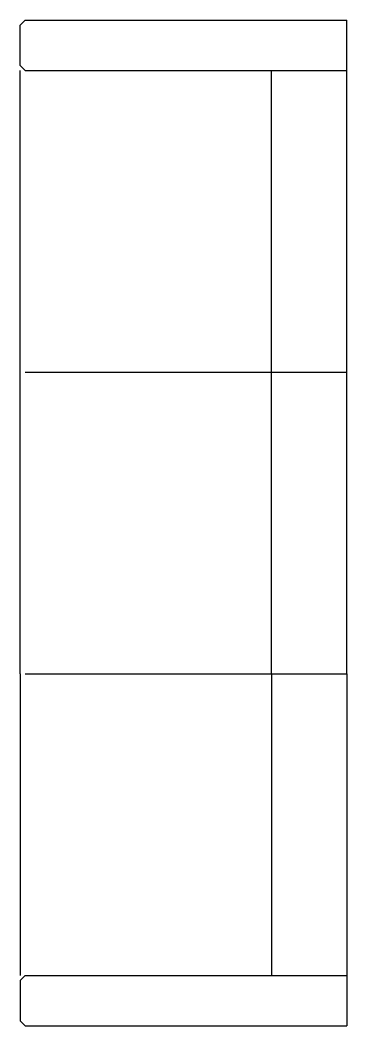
# Model space of a CAD drawing. Extents: x -842 to -192, y -327 to 1673.
import ezdxf

# ---------------------------------------------------------------- set-up
doc = ezdxf.new("R2010")
doc.units = 0
doc.layers.get('0').update_dxf_attribs({"linetype": 'CONTINUOUS'})

msp = doc.modelspace()

# ---------------------------------------------------------------- linework, layer by layer
at = {"color": 0}
for p, q in [((-842.357297, 1662.990895), (-832.357297, 1672.990895)), ((-842.357297, 1582.990895), (-842.357297, 1662.990895)), ((-832.357297, 1672.990895), (-192.357297, 1672.990895)), ((-192.357297, 972.990895), (-192.357297, 1672.990895)), ((-832.357297, 1572.990895), (-842.357297, 1582.990895)), ((-842.357297, 972.990895), (-842.357297, 1572.990895)), ((-832.357297, 1572.990895), (-192.357297, 1572.990895)), ((-342.357297, 972.990895), (-342.357297, 1572.990895)), ((-842.357297, 372.990895), (-842.357297, 972.990895)), ((-832.357297, 972.990895), (-192.357297, 972.990895)), ((-342.357297, 372.990895), (-342.357297, 972.990895)), ((-192.357297, 372.990895), (-192.357297, 972.990895)), ((-842.357297, 372.990895), (-842.357297, -227.009105)), ((-832.357297, 372.990895), (-192.357297, 372.990895)), ((-832.357297, 372.990895), (-192.357297, 372.990895)), ((-342.357297, 372.990895), (-342.357297, -227.009105)), ((-192.357297, 372.990895), (-192.357297, -327.009105)), ((-832.357297, -227.009105), (-842.357297, -237.009105)), ((-842.357297, -237.009105), (-842.357297, -317.009105)), ((-832.357297, -227.009105), (-192.357297, -227.009105)), ((-842.357297, -317.009105), (-832.357297, -327.009105)), ((-832.357297, -327.009105), (-192.357297, -327.009105))]:
    msp.add_line(p, q, dxfattribs=at)

doc.saveas('drawing.dxf')
